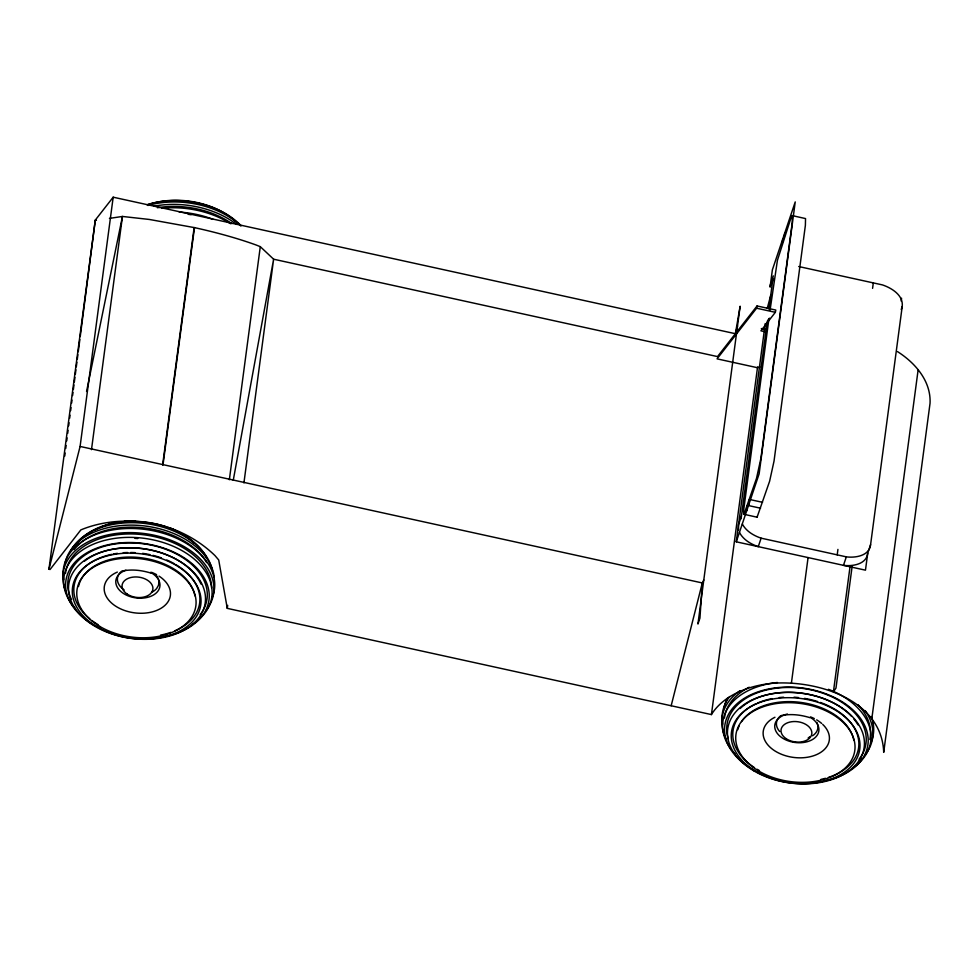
<?xml version="1.0" encoding="UTF-8"?>
<svg xmlns="http://www.w3.org/2000/svg" width="979" height="979" viewBox="0 0 979 979"><rect width="100%" height="100%" fill="white"/><g stroke="black" fill="none" stroke-linecap="round" stroke-linejoin="round"><path stroke-width="1.47" d="M741.066 518.821L767.291 321.1M742.363 524.059C746.169 531.23 753.646 535.648 761.124 538.169L846.321 556.855C855.377 558.054 869.462 555.864 870.588 544.691L902.173 306.721C903.776 295.377 891.71 288.022 882.422 284.901L798.717 266.533M64.761 456.043L65.152 453.02M65.74 448.48L66.131 445.457M66.719 440.917L67.11 437.894M67.698 433.354L68.089 430.332M68.677 425.792L69.068 422.769M69.656 418.229L70.047 415.206M70.635 410.666L71.026 407.643M71.614 403.103L72.005 400.081M72.593 395.54L72.984 392.518M73.376 389.495L73.963 384.955M74.355 381.932L74.942 377.392M75.334 374.37L75.921 369.829M76.313 366.807L76.9 362.267M77.292 359.244L77.879 354.704M78.271 351.681L79.837 339.578M80.229 336.556L95.293 220.091L113.185 197.195L735.388 333.704L737.517 325.958M897.437 351.571C915.157 362.83 931.102 381.015 930.05 403.226L883.707 752.374C881.883 699.324 816.131 679.683 771.929 683.354A89.713 58.936 7.6 0 0 711.427 714.584L227.275 608.363L218.709 559.976L214.952 555.57A122.938 115.914 -3.4 0 0 155.245 523.826L154.829 523.777C130.244 519.188 104.092 520.228 80.841 529.908L50.076 569.484L48.95 569.24L95.293 220.091L96.431 220.336M48.95 569.24L80.094 446.448L113.185 197.195M91.488 449.655L122.448 216.457L149.31 219.455L194.564 227.642A122.938 23.985 11.3 0 1 256.168 245.019L260.292 246.659L273.618 259.202L717.509 356.589L757.061 305.962L775.796 310.074L775.344 312.325L760.903 330.816L765.37 331.795M162.649 464.829L194.148 227.556M163.003 464.89L194.491 227.63M229.355 479.759L260.292 246.659M227.275 608.363L227.679 605.34M243.93 482.904L273.618 259.202L233.259 480.273M711.427 714.584L757.575 366.941M870.588 544.691L867.724 553.172L865.473 570.17L736.269 541.815L765.235 323.535M767.255 308.397L770.706 295.377M773.312 275.894L770.106 286.859L772.37 269.861L795.229 201.919L759.129 473.873L736.269 541.815M768.894 308.997L772.969 278.379M768.87 319.081L743.514 511.344L743.71 514.232L757.085 517.206L769.616 481.24L774.034 461.085L805.387 225.305L805.533 218.574L792.17 215.6L791.154 217.326L777.424 260.304L770.081 310M746.708 510.805L747.43 505.335L760.536 508.211M782.086 244.297L782.808 238.839M748.69 504.895L749.412 499.437M784.069 238.399L784.791 232.941M791.424 683.012L808.079 557.565M837.204 554.86L837.926 549.403M872.583 288.352L873.305 282.894M850.066 566.462L833.41 691.92L835.98 688.066L852.232 565.629M901.194 301.042L901.573 298.203M871.763 719.161L918.106 370.013M770.106 286.859L770.461 284.387L773.031 280.006M867.724 553.172C866.611 564.345 852.525 566.535 843.47 565.336L846.321 556.855M735.388 333.704L740.136 306.207L697.941 624.027L699.936 618.128L702.31 582.958L703.803 579.96M759.753 366.99A109.526 21.367 11.3 0 0 757.33 367.688L717.056 358.852L756.608 308.214L757.061 305.962M86.568 391.478L122.448 216.457L109.44 218.39M671.166 705.749L702.31 582.958L80.094 446.448M741.372 516.337L738.521 524.83L738.545 529.896M761.124 538.169L758.272 546.649C750.783 544.128 743.318 539.71 739.512 532.539M901.218 309.548L902.173 306.721M767.671 320.476L769.47 318.163M743.967 514.33L756.51 478.364L760.928 458.209L792.28 222.429L792.17 215.6M122.448 570.941C132.3 569.129 141.478 570.157 151.598 573.266M781.401 715.502C791.252 713.703 800.43 714.719 810.551 717.84M756.608 308.214L775.344 312.325M761.344 328.565L765.811 329.544M750.869 499.755L762.531 502.313M757.085 517.206L756.657 516.569M811.713 718.268A22.223 14.599 7.6 0 1 812.178 739.708A22.223 14.599 7.6 0 1 779.945 736.208A22.223 14.599 7.6 0 1 783.702 715.221M784.889 714.768A22.223 14.599 7.6 0 1 787.422 714.021M822.739 724.423A33.323 21.893 7.6 0 1 816.719 754.552A33.323 21.893 7.6 0 1 770.522 747.638A33.323 21.893 7.6 0 1 774.94 717.264M810.514 716.897A33.323 21.893 7.6 0 1 814.308 718.586M816.657 719.871A33.323 21.893 7.6 0 1 821.662 723.444M737.787 729.71A59.009 38.768 7.6 0 1 739.304 725.549M741.519 721.609A59.009 38.768 7.6 0 1 803.698 702.861A59.009 38.768 7.6 0 1 853.859 740.405M724.448 717.999A73.535 48.301 7.6 0 1 749.241 687.209M857.983 704.696A73.535 48.301 7.6 0 1 869.854 739.5M865.191 710.632A75.946 49.892 7.6 0 1 865.326 754.65M861.483 758.97A75.946 49.892 7.6 0 1 859.293 761.013M726.589 739.977A75.946 49.892 7.6 0 1 740.002 690.684M820.378 702.469A63.354 41.62 7.6 0 1 858.705 740.895A63.354 41.62 7.6 0 1 828.356 777.424M825.468 778.293A63.354 41.62 7.6 0 1 821.014 779.382M759.459 770.608A63.354 41.62 7.6 0 1 757.061 769.249M754.528 767.671A63.354 41.62 7.6 0 1 756.388 703.571M757.819 702.934A63.354 41.62 7.6 0 1 772.137 698.614M779.235 697.562A63.354 41.62 7.6 0 1 783.641 697.207M794.03 697.207A63.354 41.62 7.6 0 1 798.558 697.574M804.518 698.382A63.354 41.62 7.6 0 1 817.612 701.539M828.467 689.302A74.588 48.999 7.6 0 1 853.15 767.781M735.364 754.479A74.588 48.999 7.6 0 1 733.271 752.141M731.337 749.743A74.588 48.999 7.6 0 1 777.448 682.498M754.711 770.742A72.189 47.42 7.6 0 1 746.72 696.877A72.189 47.42 7.6 0 1 856.674 713.667A72.189 47.42 7.6 0 1 823.351 781.218M818.958 781.964A72.189 47.42 7.6 0 1 815.948 782.356M766.949 776.31A72.189 47.42 7.6 0 1 757.305 772.101M728.254 738.619A70.121 46.074 7.6 0 1 805.117 688.763A70.121 46.074 7.6 0 1 859.072 759.214M740.087 708.576A67.098 44.079 7.6 0 1 851.632 716.408M853.712 718.757A67.098 44.079 7.6 0 1 857.996 724.864M816.951 722.661A20.865 13.706 7.6 0 1 812.533 735.792M779.7 731.509A20.865 13.706 7.6 0 1 780.655 715.784M809.792 736.71A15.786 10.365 7.6 0 1 808.128 738.031M871.273 716.518A76.215 50.064 7.6 0 1 871.261 741.849M722.612 724.227A76.215 50.064 7.6 0 1 729.661 696.583M724.13 707.327A75.359 49.513 7.6 0 1 727.764 697.77M873.048 720.654A75.359 49.513 7.6 0 1 873.329 723.567M88.379 534.338A66.731 43.835 7.6 0 1 91.732 531.952M95.416 529.749A66.731 43.835 7.6 0 1 121.249 521.77M124.052 521.452A66.731 43.835 7.6 0 1 135.445 521.024M170.909 528.342A66.731 43.835 7.6 0 1 193.732 542.745M63.672 579.666A76.215 50.064 7.6 0 1 145.014 529.406A76.215 50.064 7.6 0 1 211.721 598.658M66.352 592.833A75.946 49.892 7.6 0 1 143.889 533.482A75.946 49.892 7.6 0 1 206.373 610.088M117.774 523.337A62.24 40.898 7.6 0 1 120.515 522.859M65.177 562.766A75.359 49.513 7.6 0 1 142.175 525.674A75.359 49.513 7.6 0 1 214.266 577.537M71.112 550.051A73.437 48.24 7.6 0 1 147.927 523.887A73.437 48.24 7.6 0 1 212.455 570.953M65.507 573.437A73.535 48.301 7.6 0 1 141.123 534.485A73.535 48.301 7.6 0 1 211.599 587.938M134.882 538.352A72.299 47.494 7.6 0 1 137.782 538.536M150.497 572.336A22.223 14.599 7.6 0 1 154.241 594.534A22.223 14.599 7.6 0 1 121.004 591.646A22.223 14.599 7.6 0 1 125.936 570.194M159.051 576.129A33.323 21.893 7.6 0 1 160.813 608.424A33.323 21.893 7.6 0 1 112.328 603.713A33.323 21.893 7.6 0 1 117.345 572.079M151.561 572.323A33.323 21.893 7.6 0 1 156.567 574.649M78.491 586.543A59.009 38.768 7.6 0 1 137.084 557.345A59.009 38.768 7.6 0 1 194.919 595.844M74.049 549.708A72.997 47.959 7.6 0 1 141.82 527.681A72.997 47.959 7.6 0 1 206.691 562.595M175.62 564.504A63.354 41.62 7.6 0 1 174.874 630.806M170.823 632.373A63.354 41.62 7.6 0 1 160.556 635.126M98.12 624.675A63.354 41.62 7.6 0 1 91.953 620.576M89.689 618.801A63.354 41.62 7.6 0 1 111.679 554.359M113.185 554.053A63.354 41.62 7.6 0 1 117.394 553.343M123.207 552.731A63.354 41.62 7.6 0 1 127.637 552.523M130.586 552.499A63.354 41.62 7.6 0 1 135.09 552.645M142.604 553.368A63.354 41.62 7.6 0 1 149.983 554.652M152.92 555.338A63.354 41.62 7.6 0 1 161.437 557.908M166.834 560.025A63.354 41.62 7.6 0 1 174.446 563.818M75.346 608.754A74.588 48.999 7.6 0 1 92.956 544.361A74.588 48.999 7.6 0 1 193.096 558.14A74.588 48.999 7.6 0 1 191.835 624.773M93.262 624.749A72.189 47.42 7.6 0 1 89.297 551.483A72.189 47.42 7.6 0 1 198.284 569.729A72.189 47.42 7.6 0 1 164.399 636.656M162.955 636.925A72.189 47.42 7.6 0 1 160.005 637.402M113.454 633.597A72.189 47.42 7.6 0 1 109.428 632.263M101.033 628.836A72.189 47.42 7.6 0 1 94.498 625.471M71.467 599.429A70.121 46.074 7.6 0 1 142.114 543.639A70.121 46.074 7.6 0 1 200.132 614.653M84.512 561.126A67.098 44.079 7.6 0 1 149.261 549.635A67.098 44.079 7.6 0 1 201.001 584.071M75.762 545.168A70.512 46.331 7.6 0 1 166.32 526.837M167.715 527.326A70.512 46.331 7.6 0 1 206.826 558.165M151.598 592.332A20.902 13.73 7.6 0 0 156.664 588.489L158.512 585.258L158.965 581.71A20.902 13.73 7.6 0 0 158.451 579.274M124.174 589.958A20.902 13.73 7.6 0 1 121.629 571.198M155.673 574.649A20.902 13.73 7.6 0 1 157.986 578.099M147.168 204.941A66.731 43.835 7.6 0 1 236.306 222.013M161.682 208.319A76.215 50.064 7.6 0 1 230.665 223.75M179.243 212.076A75.946 49.892 7.6 0 1 213.177 219.394M186.304 201.576A62.24 40.898 7.6 0 1 189.253 201.931M197.942 203.522A62.24 40.898 7.6 0 1 202.225 204.623M153.85 206.239A75.359 49.513 7.6 0 1 236.588 224.411M147.853 205.468A73.437 48.24 7.6 0 1 240.81 225.892M188.201 214.291A73.535 48.301 7.6 0 1 191.101 214.731M157.386 207.732A72.997 47.959 7.6 0 1 231.839 223.628M147.596 204.55A70.512 46.331 7.6 0 1 241.067 225.672M758.701 770.987A59.964 39.393 7.6 0 0 854.471 752.398A59.964 39.393 7.6 0 0 772.957 704.146A59.964 39.393 7.6 0 0 758.701 770.987M756.033 771.403A64.712 42.513 7.6 0 0 859.391 751.334A64.712 42.513 7.6 0 0 771.428 699.263A64.712 42.513 7.6 0 0 756.033 771.403M753.842 770.84A68.848 45.23 7.6 0 0 863.796 749.498A68.848 45.23 7.6 0 0 770.216 694.087A68.848 45.23 7.6 0 0 753.842 770.84M786.051 738.619A15.505 10.182 7.6 0 0 811.505 735.119A15.505 10.182 7.6 0 0 791.742 721.719A15.505 10.182 7.6 0 0 786.051 738.619M99.748 626.413A59.964 39.393 7.6 0 0 195.519 607.824A59.964 39.393 7.6 0 0 114.005 559.572A59.964 39.393 7.6 0 0 99.748 626.413M97.08 626.829A64.712 42.513 7.6 0 0 200.438 606.772A64.712 42.513 7.6 0 0 112.475 554.701A64.712 42.513 7.6 0 0 97.08 626.829M94.89 626.266A68.848 45.23 7.6 0 0 204.856 604.924A68.848 45.23 7.6 0 0 111.263 549.525A68.848 45.23 7.6 0 0 94.89 626.266M127.099 594.045A15.505 10.182 7.6 0 0 152.565 590.557A15.505 10.182 7.6 0 0 132.789 577.145A15.505 10.182 7.6 0 0 127.099 594.045"/></g></svg>
